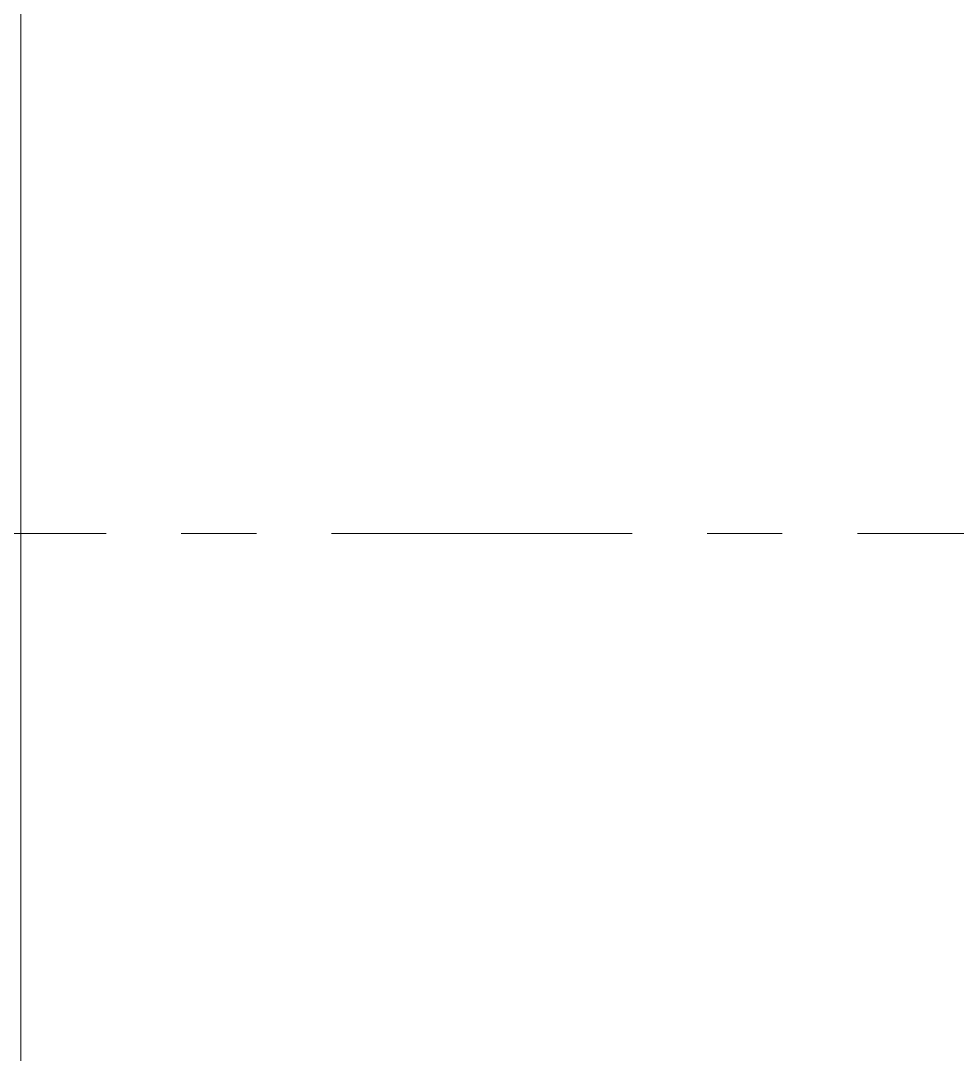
# Model space of a CAD drawing. Header units: inches. Extents: x -4169 to -1846, y 9706 to 12377.
# Drawn here: x -3854.724 to -3853.165, y 10466.323 to 10468.042 of the extents above; entities that cross this region are included whole.
import ezdxf

# ---------------------------------------------------------------- set-up
doc = ezdxf.new("R2010")
doc.units = ezdxf.units.IN
doc.header["$MEASUREMENT"] = 0
doc.linetypes.add('Grid Line 1_2_', pattern=[0.875, 0.5, -0.125, 0.125, -0.125])
for name, color, linetype, lineweight in [('0-1', 7, 'Continuous', 5), ('0-2', 90, 'Continuous', 18), ('A-GLAZ-2', 90, 'Continuous', 18), ('S-GRID-1', 1, 'Grid Line 1_2_', 9)]:
    doc.layers.add(name, color=color, linetype=linetype, lineweight=lineweight)

# ---------------------------------------------------------------- blocks, each defined once
blk = doc.blocks.new('_THE_ WINDOW _ DOOR - Window - 3rd Floor-2480463-ENLARGED RCP - 3RD FLOOR PLAN')
at = {"layer": 'A-GLAZ-2'}
blk.add_line((-19.0125, -1.5625), (19.0125, -1.5625), dxfattribs=at)
blk = doc.blocks.new('CTR - 1st Phase - Shell_rvt-1-ENLARGED RCP - 3RD FLOOR PLAN')
at = {"layer": 'S-GRID-1'}
blk.add_line((-1846.4564, 10467.1894), (-4136.4645, 10467.1894), dxfattribs=at)
at = {"layer": '0-2', "rotation": 89.99999999999991}
blk.add_blockref('_THE_ WINDOW _ DOOR - Window - 3rd Floor-2480463-ENLARGED RCP - 3RD FLOOR PLAN', (-3856.2862, 10454.1894), dxfattribs=at)

msp = doc.modelspace()

# ---------------------------------------------------------------- block references
at = {"layer": '0-1'}
msp.add_blockref('CTR - 1st Phase - Shell_rvt-1-ENLARGED RCP - 3RD FLOOR PLAN', (0, 0), dxfattribs=at)

doc.saveas('drawing.dxf')
